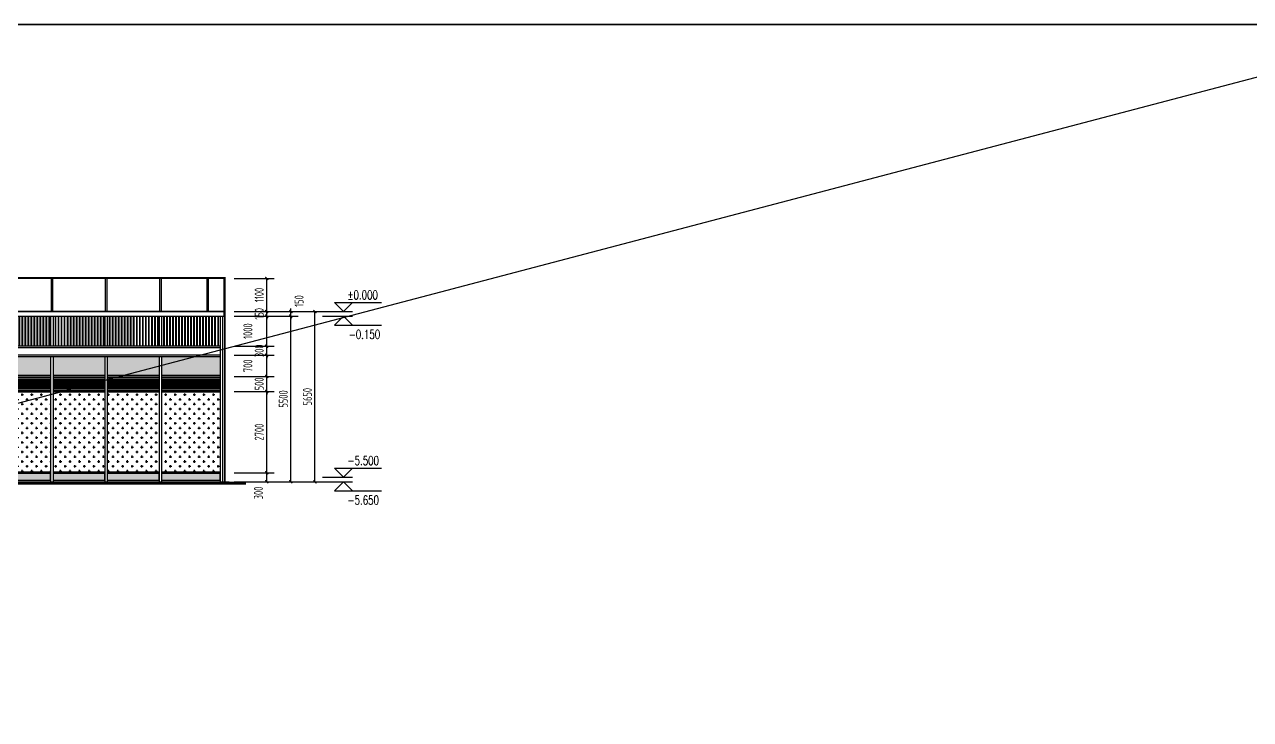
# Model space of a CAD drawing. Extents: x 72637 to 526294, y -245768 to 30884.
# Drawn here: x 240462 to 281163, y -138420 to -115352 of the extents above; entities that cross this region are included whole.
import ezdxf

# ---------------------------------------------------------------- set-up
doc = ezdxf.new("R2010")
doc.units = 0
doc.header["$LTSCALE"] = 10
doc.header["$MEASUREMENT"] = 0
for name, color, linetype in [('01-标注_尺寸', 124, 'Continuous'), ('01-标注_标高', 200, 'Continuous'), ('01-标注_轴线坐标', 132, 'Continuous'), ('02-TEXT_标注', 130, 'Continuous'), ('05-填充_156', 156, 'Continuous'), ('05-填充_18', 18, 'Continuous'), ('A-C_玻璃幕墙', 140, 'Continuous'), ('A-E_栏杆', 232, 'Continuous'), ('E-立面', 255, 'Continuous'), ('E-立面轮廓', 241, 'Continuous')]:
    doc.layers.add(name, color=color, linetype=linetype)
doc.layers.add('04-不打印_辅助线', color=165, linetype='Continuous', plot=False)
doc.styles.add('_TCH_DIM', font='SIMPLEX', dxfattribs={"bigfont": 'GBCBIG'})
doc.styles.add('_TCH_DIM_T3', font='ROS1', dxfattribs={"width": 0.8, "bigfont": 'JD'})
doc.dimstyles.new('_TCH_ARCH&&100', dxfattribs={"dimtxt": 297.5, "dimasz": 100, "dimexe": 250, "dimexo": 300, "dimgap": 100, "dimtad": 1, "dimdec": 0, "dimzin": 0, "dimdsep": 46, "dimtxsty": '_TCH_DIM_T3', "dimblk": 'ARCHTICK', "dimcen": 0.09, "dimclrt": 7, "dimazin": 2, "dimtfac": 1, "dimtdec": 0, "dimtix": 1, "dimtmove": 2, "dimatfit": 3, "dimfxl": 0, "dimtolj": 1, "dimtzin": 0, "dimarcsym": 0})

# ---------------------------------------------------------------- blocks, each defined once
blk = doc.blocks.new('A$C1FEE5B5B')
for points in [[(3575, 6750), (3575, 5650)], [(3625, 6750), (3625, 5650)], [(5375, 6750), (5375, 5650)], [(5425, 6750), (5425, 5650)], [(7175, 6750), (7175, 5650)], [(7225, 6750), (7225, 5650)], [(8740, 6750), (8740, 5650)], [(8790, 6750), (8790, 5650)], [(3560, 5500), (3560, 4500)], [(3640, 5500), (3640, 4500)], [(5360, 5500), (5360, 4500)], [(5440, 5500), (5440, 4500)], [(7160, 5500), (7160, 4500)], [(7240, 5500), (7240, 4500)], [(9186, 5500), (9186, 0)], [(9266, 5500), (9266, 0)], [(3560, 4150), (3560, 0)], [(3640, 4150), (3640, 0)], [(5360, 4150), (5360, 0)], [(5440, 4150), (5440, 0)], [(7160, 4150), (7160, 0)], [(7240, 4150), (7240, 0)]]:
    blk.add_lwpolyline(points)
blk = doc.blocks.new('A$C5B316BF8')
at = {"layer": '05-填充_18'}
h = blk.add_hatch(color=256, dxfattribs=at)
h.dxf.hatch_style = 1
h.paths.add_polyline_path([(15, 50), (1735, 50), (1735, 275), (15, 275)])
for points in [[(1775, 4500), (-40, 4500)], [(1775, 4450), (-40, 4450)], [(1775, 4200), (-40, 4200)], [(1775, 4150), (-40, 4150)], [(1735, 3525), (15, 3525)], [(1735, 3475), (15, 3475)], [(1735, 3025), (15, 3025)], [(1735, 2975), (15, 2975)], [(1735, 325), (15, 325)], [(1735, 275), (15, 275)], [(15, 50), (1735, 50)]]:
    blk.add_lwpolyline(points)
blk.add_lwpolyline([(15, 50), (1735, 50), (1735, 275), (15, 275)], close=True)
blk = doc.blocks.new('*U89')
for points in [[(-20, -40), (-1740, -40)], [(-20, -90), (-1740, -90)], [(-20, -130), (-1740, -130)], [(-20, -180), (-1740, -180)], [(-20, -220), (-1740, -220)], [(-20, -270), (-1740, -270)], [(-20, -310), (-1740, -310)], [(-20, -360), (-1740, -360)], [(-20, -400), (-1740, -400)]]:
    blk.add_lwpolyline(points)
blk = doc.blocks.new('A$C7E6647C5')
at = {"layer": '05-填充_18'}
h = blk.add_hatch(color=256, dxfattribs=at)
h.dxf.hatch_style = 1
h.paths.add_polyline_path([(0, 0), (1946, 0), (1946, 225), (0, 225)])
for points in [[(1946, 4100), (-80, 4100)], [(1946, 4450), (-40, 4450)], [(1946, 4400), (-40, 4400)], [(1946, 4150), (-40, 4150)], [(1946, 3475), (0, 3475)], [(1946, 3425), (0, 3425)], [(1946, 2975), (0, 2975)], [(1946, 2925), (0, 2925)], [(1946, 275), (0, 275)], [(1946, 225), (0, 225)]]:
    blk.add_lwpolyline(points)
blk.add_lwpolyline([(0, 0), (1946, 0), (1946, 225), (0, 225)], close=True)
blk = doc.blocks.new('*U91')
for points in [[(206, -40), (-1740, -40)], [(206, -90), (-1740, -90)], [(206, -130), (-1740, -130)], [(206, -180), (-1740, -180)], [(206, -220), (-1740, -220)], [(206, -270), (-1740, -270)], [(206, -310), (-1740, -310)], [(206, -360), (-1740, -360)], [(206, -400), (-1740, -400)]]:
    blk.add_lwpolyline(points)
blk = doc.blocks.new('4353')
for points in [[(-20, 0), (-20, -1000)], [(0, 0), (0, -1000)]]:
    blk.add_lwpolyline(points)
blk = doc.blocks.new('*U93')
blk.add_blockref('4353', (10, 500))
blk = doc.blocks.new('*U94')
at = {"layer": 'A-C_玻璃幕墙', "color": 0, "linetype": 'ByBlock', "lineweight": -2, "transparency": 16777216}
for p in [(0, 0), (100, 0), (200, 0), (300, 0), (400, 0), (500, 0), (600, 0), (700, 0), (800, 0), (900, 0), (1000, 0), (1100, 0), (1200, 0), (1300, 0), (1400, 0), (1500, 0), (1600, 0)]:
    blk.add_blockref('*U93', p, dxfattribs=at)
blk = doc.blocks.new('*U95')
blk.add_blockref('4353', (10, 500))
blk = doc.blocks.new('*U96')
at = {"layer": 'A-C_玻璃幕墙', "color": 0, "linetype": 'ByBlock', "lineweight": -2, "transparency": 16777216}
for p in [(0, 0), (100, 0), (200, 0), (300, 0), (400, 0), (500, 0), (600, 0), (700, 0), (800, 0), (900, 0), (1000, 0), (1100, 0), (1200, 0), (1300, 0), (1400, 0), (1500, 0), (1600, 0), (1700, 0), (1800, 0)]:
    blk.add_blockref('*U95', p, dxfattribs=at)
blk = doc.blocks.new('*U97')
blk.add_blockref('4353', (10, 500))
blk = doc.blocks.new('*U98')
at = {"layer": 'A-C_玻璃幕墙', "color": 0, "linetype": 'ByBlock', "lineweight": -2, "transparency": 16777216}
for p in [(0, 0), (100, 0), (200, 0), (300, 0), (400, 0), (500, 0), (600, 0), (700, 0), (800, 0), (900, 0), (1000, 0), (1100, 0), (1200, 0), (1300, 0), (1400, 0), (1500, 0), (1600, 0)]:
    blk.add_blockref('*U97', p, dxfattribs=at)
blk = doc.blocks.new('*U99')
blk.add_blockref('4353', (10, 500))
blk = doc.blocks.new('*U100')
at = {"layer": 'A-C_玻璃幕墙', "color": 0, "linetype": 'ByBlock', "lineweight": -2, "transparency": 16777216}
for p in [(0, 0), (100, 0), (200, 0), (300, 0), (400, 0), (500, 0), (600, 0), (700, 0), (800, 0), (900, 0), (1000, 0), (1100, 0), (1200, 0), (1300, 0), (1400, 0), (1500, 0), (1600, 0)]:
    blk.add_blockref('*U99', p, dxfattribs=at)
blk = doc.blocks.new('_ArchTick')
at = {"color": 0, "linetype": 'ByBlock', "const_width": 0.4}
blk.add_lwpolyline([(-0.5, -0.5), (0.5, 0.5)], dxfattribs=at)
blk = doc.blocks.new('*D2473')
at = {"layer": '01-标注_轴线坐标', "color": 0, "lineweight": -2, "transparency": 16777216}
for p, q in [((249025, -124881), (250352, -124881)), ((250102, -130531), (250102, -124881)), ((249025, -130531), (250352, -130531))]:
    blk.add_line(p, q, dxfattribs=at)
at = {"layer": 'Defpoints', "color": 0, "transparency": 16777216}
for p in [(248725, -124881), (250102, -124881), (248725, -130531)]:
    blk.add_point(p, dxfattribs=at)
at = {"layer": '01-标注_轴线坐标', "color": 0, "lineweight": -2, "transparency": 16777216, "xscale": 100, "yscale": 100, "zscale": 100}
for p, rotation in [((250102, -124881), 90), ((250102, -130531), 270)]:
    blk.add_blockref('_ArchTick', p, dxfattribs=dict(at, rotation=rotation))
at = {"layer": '01-标注_轴线坐标', "color": 7, "transparency": 16777216, "insert": (249853, -127706), "char_height": 297.5, "attachment_point": 5, "rotation": 90, "style": '_TCH_DIM_T3'}
blk.add_mtext('\\A1;5650', dxfattribs=at)
blk = doc.blocks.new('*D2474')
at = {"layer": '01-标注_轴线坐标', "color": 0, "lineweight": -2, "transparency": 16777216}
for p, q in [((248225, -125031), (249552, -125031)), ((249302, -130531), (249302, -125031)), ((248225, -130531), (249552, -130531))]:
    blk.add_line(p, q, dxfattribs=at)
at = {"layer": 'Defpoints', "color": 0, "transparency": 16777216}
for p in [(247925, -125031), (249302, -125031), (247925, -130531)]:
    blk.add_point(p, dxfattribs=at)
at = {"layer": '01-标注_轴线坐标', "color": 0, "lineweight": -2, "transparency": 16777216, "xscale": 100, "yscale": 100, "zscale": 100}
for p, rotation in [((249302, -125031), 90), ((249302, -130531), 270)]:
    blk.add_blockref('_ArchTick', p, dxfattribs=dict(at, rotation=rotation))
at = {"layer": '01-标注_轴线坐标', "color": 7, "transparency": 16777216, "insert": (249053, -127781), "char_height": 297.5, "attachment_point": 5, "rotation": 90, "style": '_TCH_DIM_T3'}
blk.add_mtext('\\A1;5500', dxfattribs=at)
blk = doc.blocks.new('*D2475')
at = {"layer": '01-标注_轴线坐标', "color": 0, "lineweight": -2, "transparency": 16777216}
for p, q in [((248225, -124881), (249552, -124881)), ((249302, -124881), (249302, -124781)), ((249302, -125031), (249302, -124881)), ((248225, -125031), (249552, -125031)), ((249302, -125031), (249302, -125131))]:
    blk.add_line(p, q, dxfattribs=at)
at = {"layer": 'Defpoints', "color": 0, "transparency": 16777216}
for p in [(247925, -124881), (249302, -124881), (247925, -125031)]:
    blk.add_point(p, dxfattribs=at)
at = {"layer": '01-标注_轴线坐标', "color": 0, "lineweight": -2, "transparency": 16777216, "xscale": 100, "yscale": 100, "zscale": 100}
for p, rotation in [((249302, -124881), 270), ((249302, -125031), 90)]:
    blk.add_blockref('_ArchTick', p, dxfattribs=dict(at, rotation=rotation))
at = {"layer": '01-标注_轴线坐标', "color": 7, "transparency": 16777216, "insert": (249577, -124531), "char_height": 297.5, "attachment_point": 5, "rotation": 90, "style": '_TCH_DIM_T3'}
blk.add_mtext('\\A1;150', dxfattribs=at)
blk = doc.blocks.new('*D2476')
at = {"layer": '01-标注_尺寸', "color": 0, "lineweight": -2, "transparency": 16777216}
for p, q in [((247425, -130231), (248752, -130231)), ((248502, -130531), (248502, -130231)), ((247425, -130531), (248752, -130531))]:
    blk.add_line(p, q, dxfattribs=at)
at = {"layer": 'Defpoints', "color": 0, "transparency": 16777216}
for p in [(247125, -130231), (248502, -130231), (247125, -130531)]:
    blk.add_point(p, dxfattribs=at)
at = {"layer": '01-标注_尺寸', "color": 0, "lineweight": -2, "transparency": 16777216, "xscale": 100, "yscale": 100, "zscale": 100}
for p, rotation in [((248502, -130231), 90), ((248502, -130531), 270)]:
    blk.add_blockref('_ArchTick', p, dxfattribs=dict(at, rotation=rotation))
at = {"layer": '01-标注_尺寸', "color": 7, "transparency": 16777216, "insert": (248227, -130901), "char_height": 297.5, "attachment_point": 5, "rotation": 90, "style": '_TCH_DIM_T3'}
blk.add_mtext('\\A1;300', dxfattribs=at)
blk = doc.blocks.new('*D2477')
at = {"layer": '01-标注_尺寸', "color": 0, "lineweight": -2, "transparency": 16777216}
for p, q in [((247425, -127531), (248752, -127531)), ((248502, -130231), (248502, -127531)), ((247425, -130231), (248752, -130231))]:
    blk.add_line(p, q, dxfattribs=at)
at = {"layer": 'Defpoints', "color": 0, "transparency": 16777216}
for p in [(247125, -127531), (248502, -127531), (247125, -130231)]:
    blk.add_point(p, dxfattribs=at)
at = {"layer": '01-标注_尺寸', "color": 0, "lineweight": -2, "transparency": 16777216, "xscale": 100, "yscale": 100, "zscale": 100}
for p, rotation in [((248502, -127531), 90), ((248502, -130231), 270)]:
    blk.add_blockref('_ArchTick', p, dxfattribs=dict(at, rotation=rotation))
at = {"layer": '01-标注_尺寸', "color": 7, "transparency": 16777216, "insert": (248253, -128881), "char_height": 297.5, "attachment_point": 5, "rotation": 90, "style": '_TCH_DIM_T3'}
blk.add_mtext('\\A1;2700', dxfattribs=at)
blk = doc.blocks.new('*D2478')
at = {"layer": '01-标注_尺寸', "color": 0, "lineweight": -2, "transparency": 16777216}
for p, q in [((248502, -127031), (248502, -126931)), ((247425, -127031), (248752, -127031)), ((248502, -127531), (248502, -127031)), ((247425, -127531), (248752, -127531)), ((248502, -127531), (248502, -127631))]:
    blk.add_line(p, q, dxfattribs=at)
at = {"layer": 'Defpoints', "color": 0, "transparency": 16777216}
for p in [(247125, -127031), (248502, -127031), (247125, -127531)]:
    blk.add_point(p, dxfattribs=at)
at = {"layer": '01-标注_尺寸', "color": 0, "lineweight": -2, "transparency": 16777216, "xscale": 100, "yscale": 100, "zscale": 100}
for p, rotation in [((248502, -127031), 270), ((248502, -127531), 90)]:
    blk.add_blockref('_ArchTick', p, dxfattribs=dict(at, rotation=rotation))
at = {"layer": '01-标注_尺寸', "color": 7, "transparency": 16777216, "insert": (248253, -127281), "char_height": 297.5, "attachment_point": 5, "rotation": 90, "style": '_TCH_DIM_T3'}
blk.add_mtext('\\A1;500', dxfattribs=at)
blk = doc.blocks.new('*D2479')
at = {"layer": '01-标注_尺寸', "color": 0, "lineweight": -2, "transparency": 16777216}
for p, q in [((247425, -126331), (248752, -126331)), ((248502, -127031), (248502, -126331)), ((247425, -127031), (248752, -127031))]:
    blk.add_line(p, q, dxfattribs=at)
at = {"layer": 'Defpoints', "color": 0, "transparency": 16777216}
for p in [(247125, -126331), (248502, -126331), (247125, -127031)]:
    blk.add_point(p, dxfattribs=at)
at = {"layer": '01-标注_尺寸', "color": 0, "lineweight": -2, "transparency": 16777216, "xscale": 100, "yscale": 100, "zscale": 100}
for p, rotation in [((248502, -126331), 90), ((248502, -127031), 270)]:
    blk.add_blockref('_ArchTick', p, dxfattribs=dict(at, rotation=rotation))
at = {"layer": '01-标注_尺寸', "color": 7, "transparency": 16777216, "insert": (247877, -126681), "char_height": 297.5, "attachment_point": 5, "rotation": 90, "style": '_TCH_DIM_T3'}
blk.add_mtext('\\A1;700', dxfattribs=at)
blk = doc.blocks.new('*D2480')
at = {"layer": '01-标注_尺寸', "color": 0, "lineweight": -2, "transparency": 16777216}
for p, q in [((247425, -126031), (248752, -126031)), ((248502, -126031), (248502, -125931)), ((248502, -126331), (248502, -126031)), ((247425, -126331), (248752, -126331)), ((248502, -126331), (248502, -126431))]:
    blk.add_line(p, q, dxfattribs=at)
at = {"layer": 'Defpoints', "color": 0, "transparency": 16777216}
for p in [(247125, -126031), (248502, -126031), (247125, -126331)]:
    blk.add_point(p, dxfattribs=at)
at = {"layer": '01-标注_尺寸', "color": 0, "lineweight": -2, "transparency": 16777216, "xscale": 100, "yscale": 100, "zscale": 100}
for p, rotation in [((248502, -126031), 270), ((248502, -126331), 90)]:
    blk.add_blockref('_ArchTick', p, dxfattribs=dict(at, rotation=rotation))
at = {"layer": '01-标注_尺寸', "color": 7, "transparency": 16777216, "insert": (248253, -126181), "char_height": 297.5, "attachment_point": 5, "rotation": 90, "style": '_TCH_DIM_T3'}
blk.add_mtext('\\A1;300', dxfattribs=at)
blk = doc.blocks.new('*D2481')
at = {"layer": '01-标注_尺寸', "color": 0, "lineweight": -2, "transparency": 16777216}
for p, q in [((247425, -125031), (248752, -125031)), ((248502, -126031), (248502, -125031)), ((247425, -126031), (248752, -126031))]:
    blk.add_line(p, q, dxfattribs=at)
at = {"layer": 'Defpoints', "color": 0, "transparency": 16777216}
for p in [(247125, -125031), (248502, -125031), (247125, -126031)]:
    blk.add_point(p, dxfattribs=at)
at = {"layer": '01-标注_尺寸', "color": 0, "lineweight": -2, "transparency": 16777216, "xscale": 100, "yscale": 100, "zscale": 100}
for p, rotation in [((248502, -125031), 90), ((248502, -126031), 270)]:
    blk.add_blockref('_ArchTick', p, dxfattribs=dict(at, rotation=rotation))
at = {"layer": '01-标注_尺寸', "color": 7, "transparency": 16777216, "insert": (247877, -125531), "char_height": 297.5, "attachment_point": 5, "rotation": 90, "style": '_TCH_DIM_T3'}
blk.add_mtext('\\A1;1000', dxfattribs=at)
blk = doc.blocks.new('*D2482')
at = {"layer": '01-标注_尺寸', "color": 0, "lineweight": -2, "transparency": 16777216}
for p, q in [((247425, -124881), (248752, -124881)), ((248502, -124881), (248502, -124781)), ((248502, -125031), (248502, -124881)), ((247425, -125031), (248752, -125031)), ((248502, -125031), (248502, -125131))]:
    blk.add_line(p, q, dxfattribs=at)
at = {"layer": 'Defpoints', "color": 0, "transparency": 16777216}
for p in [(247125, -124881), (248502, -124881), (247125, -125031)]:
    blk.add_point(p, dxfattribs=at)
at = {"layer": '01-标注_尺寸', "color": 0, "lineweight": -2, "transparency": 16777216, "xscale": 100, "yscale": 100, "zscale": 100}
for p, rotation in [((248502, -124881), 270), ((248502, -125031), 90)]:
    blk.add_blockref('_ArchTick', p, dxfattribs=dict(at, rotation=rotation))
at = {"layer": '01-标注_尺寸', "color": 7, "transparency": 16777216, "insert": (248253, -124956), "char_height": 297.5, "attachment_point": 5, "rotation": 90, "style": '_TCH_DIM_T3'}
blk.add_mtext('\\A1;150', dxfattribs=at)
blk = doc.blocks.new('*D2483')
at = {"layer": '01-标注_尺寸', "color": 0, "lineweight": -2, "transparency": 16777216}
for p, q in [((247425, -123781), (248752, -123781)), ((248502, -124881), (248502, -123781)), ((247425, -124881), (248752, -124881))]:
    blk.add_line(p, q, dxfattribs=at)
at = {"layer": 'Defpoints', "color": 0, "transparency": 16777216}
for p in [(247125, -123781), (248502, -123781), (247125, -124881)]:
    blk.add_point(p, dxfattribs=at)
at = {"layer": '01-标注_尺寸', "color": 0, "lineweight": -2, "transparency": 16777216, "xscale": 100, "yscale": 100, "zscale": 100}
for p, rotation in [((248502, -123781), 90), ((248502, -124881), 270)]:
    blk.add_blockref('_ArchTick', p, dxfattribs=dict(at, rotation=rotation))
at = {"layer": '01-标注_尺寸', "color": 7, "transparency": 16777216, "insert": (248253, -124331), "char_height": 297.5, "attachment_point": 5, "rotation": 90, "style": '_TCH_DIM_T3'}
blk.add_mtext('\\A1;1100', dxfattribs=at)

msp = doc.modelspace()

# ---------------------------------------------------------------- hatches: boundary and pattern name
at = {"layer": '05-填充_156'}
h = msp.add_hatch(dxfattribs=at)
h.set_pattern_fill('CROSS', color=256, scale=100)
h.set_pattern_definition([(0, (33331.26, 38611.3), (158.75, 158.75), [79.375, -238.125]), (90, (33370.95, 38571.61), (-158.75, 158.75), [79.375, -238.125])])
h.paths.add_polyline_path([(179446.4, -127006.2), (181417.6, -127006.2), (181417.6, -126381.2), (179446.4, -126381.2)])
h.paths.add_polyline_path([(233442.6, -127006.2), (231867.6, -127006.2), (231867.6, -126381.2), (233442.6, -126381.2)])
h.paths.add_polyline_path([(226417.6, -127006.2), (224842.6, -127006.2), (224842.6, -126381.2), (226417.6, -126381.2)])
h.paths.add_polyline_path([(224442.6, -127006.2), (222867.6, -127006.2), (222867.6, -126381.2), (224442.6, -126381.2)])
h.paths.add_polyline_path([(217417.6, -127006.2), (215842.6, -127006.2), (215842.6, -126381.2), (217417.6, -126381.2)])
h.paths.add_polyline_path([(215442.6, -127006.2), (213867.6, -127006.2), (213867.6, -126381.2), (215442.6, -126381.2)])
h.paths.add_polyline_path([(208417.6, -127006.2), (206842.6, -127006.2), (206842.6, -126381.2), (208417.6, -126381.2)])
h.paths.add_polyline_path([(206442.6, -127006.2), (204867.6, -127006.2), (204867.6, -126381.2), (206442.6, -126381.2)])
h.paths.add_polyline_path([(199417.6, -127006.2), (197842.6, -127006.2), (197842.6, -126381.2), (199417.6, -126381.2)])
h.paths.add_polyline_path([(197442.6, -127006.2), (195867.6, -127006.2), (195867.6, -126381.2), (197442.6, -126381.2)])
h.paths.add_polyline_path([(190417.6, -127006.2), (188842.6, -127006.2), (188842.6, -126381.2), (190417.6, -126381.2)])
h.paths.add_polyline_path([(186867.6, -127006.2), (188442.6, -127006.2), (188442.6, -126381.2), (186867.6, -126381.2)])
h.paths.add_polyline_path([(181467.6, -127006.2), (183217.6, -127006.2), (183217.6, -126381.2), (181467.6, -126381.2)])
h.paths.add_polyline_path([(183267.6, -127006.2), (185017.6, -127006.2), (185017.6, -126381.2), (183267.6, -126381.2)])
h.paths.add_polyline_path([(185067.6, -127006.2), (186817.6, -127006.2), (186817.6, -126381.2), (185067.6, -126381.2)])
h.paths.add_polyline_path([(190467.6, -127006.2), (192217.6, -127006.2), (192217.6, -126381.2), (190467.6, -126381.2)])
h.paths.add_polyline_path([(192267.6, -127006.2), (194017.6, -127006.2), (194017.6, -126381.2), (192267.6, -126381.2)])
h.paths.add_polyline_path([(194067.6, -127006.2), (195817.6, -127006.2), (195817.6, -126381.2), (194067.6, -126381.2)])
h.paths.add_polyline_path([(199467.6, -127006.2), (201217.6, -127006.2), (201217.6, -126381.2), (199467.6, -126381.2)])
h.paths.add_polyline_path([(201267.6, -127006.2), (203017.6, -127006.2), (203017.6, -126381.2), (201267.6, -126381.2)])
h.paths.add_polyline_path([(203067.6, -127006.2), (204817.6, -127006.2), (204817.6, -126381.2), (203067.6, -126381.2)])
h.paths.add_polyline_path([(208467.6, -127006.2), (210217.6, -127006.2), (210217.6, -126381.2), (208467.6, -126381.2)])
h.paths.add_polyline_path([(210267.6, -127006.2), (212017.6, -127006.2), (212017.6, -126381.2), (210267.6, -126381.2)])
h.paths.add_polyline_path([(212067.6, -127006.2), (213817.6, -127006.2), (213817.6, -126381.2), (212067.6, -126381.2)])
h.paths.add_polyline_path([(217467.6, -127006.2), (219217.6, -127006.2), (219217.6, -126381.2), (217467.6, -126381.2)])
h.paths.add_polyline_path([(219267.6, -127006.2), (221017.6, -127006.2), (221017.6, -126381.2), (219267.6, -126381.2)])
h.paths.add_polyline_path([(221067.6, -127006.2), (222817.6, -127006.2), (222817.6, -126381.2), (221067.6, -126381.2)])
h.paths.add_polyline_path([(226467.6, -127006.2), (228217.6, -127006.2), (228217.6, -126381.2), (226467.6, -126381.2)])
h.paths.add_polyline_path([(228267.6, -127006.2), (230017.6, -127006.2), (230017.6, -126381.2), (228267.6, -126381.2)])
h.paths.add_polyline_path([(230067.6, -127006.2), (231817.6, -127006.2), (231817.6, -126381.2), (230067.6, -126381.2)])
h.paths.add_polyline_path([(237794.5, -127006.2), (239529.5, -127006.2), (239529.5, -126381.2), (237794.5, -126381.2)])
h.paths.add_polyline_path([(239609.5, -127006.2), (241329.5, -127006.2), (241329.5, -126381.2), (239609.5, -126381.2)])
h.paths.add_polyline_path([(241409.5, -127006.2), (243129.5, -127006.2), (243129.5, -126381.2), (241409.5, -126381.2)])
h.paths.add_polyline_path([(243209.5, -127006.2), (244929.5, -127006.2), (244929.5, -126381.2), (243209.5, -126381.2)])
h.paths.add_polyline_path([(245009.5, -127006.2), (246956, -127006.2), (246956, -126381.2), (245009.5, -126381.2)])
h.paths.add_polyline_path([(237171.3, -127006.2), (237744.5, -127006.2), (237744.5, -126381.2), (237171.3, -126381.2)])
h.paths.add_polyline_path([(234671.3, -127006.2), (237121.3, -127006.2), (237121.3, -126381.2), (234671.3, -126381.2)])
h.paths.add_polyline_path([(233842.6, -127006.2), (234621.3, -127006.2), (234621.3, -126381.2), (233842.6, -126381.2)])
h = msp.add_hatch(dxfattribs=at)
h.set_pattern_fill('CROSS', color=256, scale=100)
h.set_pattern_definition([(0, (0, 0), (158.75, 158.75), [79.375, -238.125]), (90, (39.69, -39.69), (-158.75, 158.75), [79.375, -238.125])])
h.paths.add_polyline_path([(237171.3, -130206.2), (237729.5, -130206.2), (237729.5, -127556.2), (237171.3, -127556.2)])
h.paths.add_polyline_path([(237809.5, -127556.2), (239529.5, -127556.2), (239529.5, -130206.2), (237809.5, -130206.2)])
h.paths.add_polyline_path([(239609.5, -127556.2), (241329.5, -127556.2), (241329.5, -130206.2), (239609.5, -130206.2)])
h.paths.add_polyline_path([(241409.5, -127556.2), (243129.5, -127556.2), (243129.5, -130206.2), (241409.5, -130206.2)])
h.paths.add_polyline_path([(243209.5, -127556.2), (244929.5, -127556.2), (244929.5, -130206.2), (243209.5, -130206.2)])
h.paths.add_polyline_path([(245009.5, -127556.2), (246956, -127556.2), (246956, -130206.2), (245009.5, -130206.2)])

# ---------------------------------------------------------------- linework, layer by layer
at = {"layer": '01-标注_标高'}
for p, q in [((250351.6, -124881.2), (251351.6, -124881.2)), ((251051.6, -124881.2), (250751.6, -124581.2)), ((250751.6, -124581.2), (252316.6, -124581.2)), ((251051.6, -124881.2), (251351.6, -124581.2)), ((250351.6, -125031.2), (251351.6, -125031.2)), ((251051.6, -125031.2), (250751.6, -125331.2)), ((250751.6, -125331.2), (252316.6, -125331.2)), ((251051.6, -125031.2), (251351.6, -125331.2)), ((251051.6, -130381.2), (250751.6, -130081.2)), ((250751.6, -130081.2), (252316.6, -130081.2)), ((251051.6, -130381.2), (251351.6, -130081.2)), ((250351.6, -130381.2), (251351.6, -130381.2)), ((250351.6, -130531.2), (251351.6, -130531.2)), ((251051.6, -130531.2), (250751.6, -130831.2)), ((251051.6, -130531.2), (251351.6, -130831.2)), ((250751.6, -130831.2), (252316.6, -130831.2))]:
    msp.add_line(p, q, dxfattribs=at)
at = {"layer": '04-不打印_辅助线'}
for points in [[(144517.3, -124881.2), (247124.8, -124881.2)], [(144517.3, -125031.2), (247124.8, -125031.2)], [(144517.3, -130531.2), (247124.8, -130531.2)]]:
    msp.add_lwpolyline(points, dxfattribs=at)
at = {"layer": 'A-C_玻璃幕墙'}
for points in [[(114474.7, -115351.9), (288003.1, -115351.9), (288003.1, -161488.6), (114474.7, -161488.6)], [(179446.4, -125031.2), (247086, -125031.2), (247086, -124881.2), (179446.4, -124881.2)]]:
    msp.add_lwpolyline(points, close=True, dxfattribs=at)
for points in [[(288003.1, -115351.9), (114474.7, -115351.9), (288003.1, -115351.9)], [(114474.7, -161012.6), (288003.1, -115351.9)]]:
    msp.add_lwpolyline(points, dxfattribs=at)
at = {"layer": 'A-E_栏杆'}
msp.add_lwpolyline([(247086, -124881.2), (247086, -123781.2), (179446.4, -123781.2), (179446.4, -124881.2)], dxfattribs=at)
at = {"layer": 'E-立面'}
msp.add_lwpolyline([(145653.6, -130531.2), (247258.3, -130531.2)], dxfattribs=at)
at = {"layer": 'E-立面轮廓'}
for points, const_width in [([(145954.9, -130531.2), (145954.9, -123756.2), (247111, -123756.2), (247111, -130531.2)], 50), ([(145153.6, -130581.2), (247817.9, -130581.2)], 100)]:
    msp.add_lwpolyline(points, dxfattribs=dict(at, const_width=const_width))

# ---------------------------------------------------------------- block references
at = {"layer": 'A-C_玻璃幕墙'}
for name, p in [('A$C1FEE5B5B', (237769.5, -130531.2)), ('*U100', (239684.5, -125531.2)), ('*U98', (241484.5, -125531.2)), ('*U94', (243284.5, -125531.2)), ('*U96', (245084.5, -125531.2)), ('A$C5B316BF8', (239594.5, -130531.2)), ('A$C5B316BF8', (241394.5, -130531.2)), ('A$C5B316BF8', (243194.5, -130531.2)), ('A$C7E6647C5', (245009.5, -130481.2)), ('*U89', (241349.5, -127056.2)), ('*U89', (243149.5, -127056.2)), ('*U89', (244949.5, -127056.2)), ('*U91', (246749.5, -127056.2))]:
    msp.add_blockref(name, p, dxfattribs=at)

# ---------------------------------------------------------------- texts
at = {"layer": '02-TEXT_标注', "style": '_TCH_DIM', "width": 0.705882}
for s, p in [('%%P0.000', (251186.6, -124476.2)), ('-0.150', (251226.6, -125786.2)), ('-5.500', (251186.6, -129976.2)), ('-5.650', (251186.6, -131286.2))]:
    msp.add_text(s, height=297.5, dxfattribs=at).set_placement(p)

# ---------------------------------------------------------------- dimensions: what is measured, and where the dimension line sits
at = {"layer": '01-标注_尺寸'}
for p1, p2, picture, middle in [((247124.8, -124881.2), (247124.8, -123781.2), '*D2483', (248252.9, -124331.2)), ((247124.8, -125031.2), (247124.8, -124881.2), '*D2482', (248252.9, -124956.2)), ((247124.8, -126331.2), (247124.8, -126031.2), '*D2480', (248252.9, -126181.2)), ((247124.8, -127531.2), (247124.8, -127031.2), '*D2478', (248252.9, -127281.2)), ((247124.8, -130231.2), (247124.8, -127531.2), '*D2477', (248252.9, -128881.2))]:
    dim = msp.add_aligned_dim(p1=p1, p2=p2, distance=-1376.8, dimstyle='_TCH_ARCH&&100', dxfattribs=at)
    dim.commit()
    dim.dimension.update_dxf_attribs({"geometry": picture, "text_midpoint": middle})
for base, p1, p2, picture, middle in [((248501.6, -125031.2), (247124.8, -126031.2), (247124.8, -125031.2), '*D2481', (247876.6, -125531.2)), ((248501.6, -126331.2), (247124.8, -127031.2), (247124.8, -126331.2), '*D2479', (247876.6, -126681.2)), ((248501.6, -130231.2), (247124.8, -130531.2), (247124.8, -130231.2), '*D2476', (248226.6, -130901.2))]:
    dim = msp.add_linear_dim(base=base, p1=p1, p2=p2, angle=90, dimstyle='_TCH_ARCH&&100', dxfattribs=at)
    dim.commit()
    dim.dimension.update_dxf_attribs({"geometry": picture, "text_midpoint": middle, "dimtype": 161})
at = {"layer": '01-标注_轴线坐标'}
dim = msp.add_linear_dim(base=(249301.6, -124881.2), p1=(247924.8, -125031.2), p2=(247924.8, -124881.2), angle=90, dimstyle='_TCH_ARCH&&100', dxfattribs=at)
dim.commit()
dim.dimension.update_dxf_attribs({"geometry": '*D2475', "text_midpoint": (249576.6, -124531.2), "dimtype": 161})
for p1, p2, picture, middle in [((248724.8, -130531.2), (248724.8, -124881.2), '*D2473', (249852.9, -127706.2)), ((247924.8, -130531.2), (247924.8, -125031.2), '*D2474', (249052.9, -127781.2))]:
    dim = msp.add_aligned_dim(p1=p1, p2=p2, distance=-1376.8, dimstyle='_TCH_ARCH&&100', dxfattribs=at)
    dim.commit()
    dim.dimension.update_dxf_attribs({"geometry": picture, "text_midpoint": middle})

doc.saveas('drawing.dxf')
